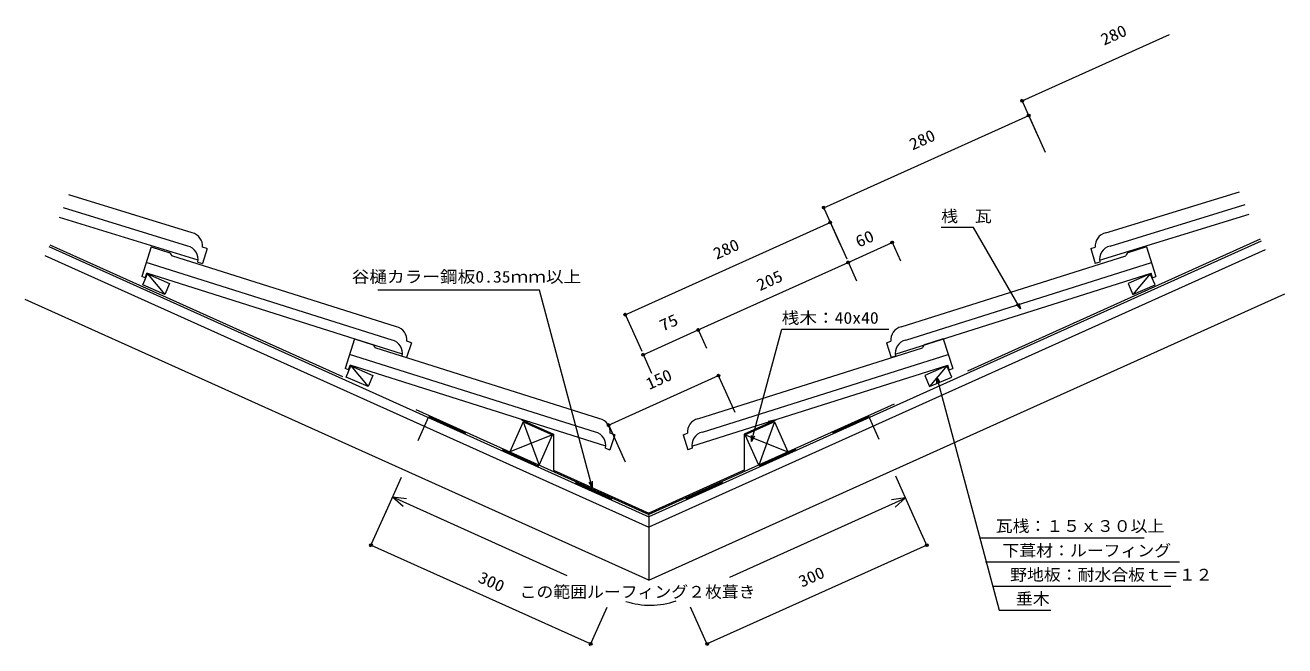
# Model space of a CAD drawing. Units: millimetres, scale not verified. Extents: x -784 to 784, y -380 to 392.
import ezdxf
from ezdxf.enums import TextEntityAlignment as Align

# ---------------------------------------------------------------- set-up
doc = ezdxf.new("R2010")
doc.units = ezdxf.units.MM
doc.header["$LTSCALE"] = 10
doc.linetypes.add('USER1', pattern=[10, 5, -5])
doc.linetypes.add('USER2', pattern=[50, 40, -10])
doc.layers.add('0-0_LAYER001', color=7, linetype='Continuous', lineweight=18)
doc.styles.add('ＭＳ ゴシック', font='')
doc.styles.get('ＭＳ ゴシック').set_extended_font_data('MS Gothic')

msp = doc.modelspace()

# ---------------------------------------------------------------- linework, layer by layer
at = {"layer": '0-0_LAYER001'}
for p, q in [((457.21, 297.91), (640.77, 380.5)), ((456.19, 300.19), (477.73, 252.31)), ((210.08, 164.77), (465.42, 279.67)), ((464.4, 281.95), (485.94, 234.07)), ((209.06, 167.05), (230.6, 119.17)), ((-37.05, 31.63), (218.29, 146.53)), ((217.27, 148.81), (238.81, 100.93)), ((-754.87, 116.36), (-7.64, -219.89)), ((754.87, 123.24), (-7.64, -219.89)), ((759.8, 112.3), (-7.64, -233.05)), ((240.72, 96.69), (295.43, 121.31)), ((294.41, 123.59), (305.69, 98.51)), ((-759.8, 105.42), (-7.64, -233.05)), ((53.78, 12.56), (240.72, 96.69)), ((239.69, 98.97), (250.98, 73.89)), ((-632.13, 82.4), (-610.47, 56.79)), ((616.85, 82.4), (595.19, 56.79)), ((-7.64, -298.85), (-784.42, 50.7)), ((-7.64, -298.85), (784.42, 57.58)), ((-38.07, 33.9), (-16.53, -13.97)), ((-14.62, -18.21), (53.78, 12.56)), ((52.75, 14.84), (64.03, -10.23)), ((-15.64, -15.93), (-4.36, -41.01)), ((-378.89, -32.17), (-357.23, -57.78)), ((-57.75, -105.8), (79.04, -44.25)), ((78.02, -41.97), (99.56, -89.84)), ((363.61, -32.17), (341.95, -57.78)), ((350.93, -46.49), (428.53, -336.13)), ((-164.04, -101.72), (-180.9, -139.18)), ((-166.26, -99.08), (-126.29, -117.06)), ((-166.26, -99.08), (-156.35, -101.34)), ((-164.04, -101.72), (-127.57, -118.13)), ((-164.04, -101.72), (-144.43, -155.6)), ((-58.77, -103.52), (-37.23, -151.4)), ((150.98, -99.08), (111.01, -117.06)), ((148.77, -101.72), (129.15, -155.6)), ((150.98, -99.08), (141.07, -101.34)), ((148.77, -101.72), (165.62, -139.18)), ((-127.57, -118.13), (-180.9, -139.18)), ((-144.43, -155.6), (-127.57, -118.13)), ((-126.29, -117.06), (-126.29, -162.11)), ((111.01, -117.06), (111.01, -162.11)), ((129.15, -155.6), (112.29, -118.13)), ((-126.29, -162.11), (-7.64, -215.51)), ((111.01, -162.11), (-7.64, -215.51)), ((-326.77, -195.27), (-109.9, -292.86)), ((-326.75, -195.23), (-309.39, -197.32)), ((-326.74, -195.22), (-313.67, -206.83)), ((312.01, -196.57), (92.59, -295.31)), ((312.06, -196.55), (294.7, -198.63)), ((312.06, -196.53), (298.98, -208.14)), ((-354.72, -257.39), (-333.18, -209.52)), ((339.45, -257.39), (317.9, -209.52)), ((-7.64, -219.89), (-7.64, -298.85)), ((404.43, -246.18), (609.26, -246.18)), ((-353.7, -255.11), (-80.12, -378.22)), ((338.42, -255.11), (64.84, -378.22)), ((411.82, -276.17), (653.43, -276.17)), ((421.36, -306.26), (642.3, -306.26)), ((-81.15, -380.5), (-59.6, -332.63)), ((65.87, -380.5), (44.33, -332.63)), ((428.53, -336.13), (493.17, -336.13))]:
    msp.add_line(p, q, dxfattribs=at)
at = {"layer": '0-0_LAYER001', "color": 4}
for p, q in [((-576.64, 133.6), (-729.97, 180.64)), ((561.36, 133.6), (727.83, 184.67)), ((-582.05, 116.95), (-736.77, 164.42)), ((566.77, 116.95), (735, 168.57)), ((-568.97, 99.63), (-741.71, 152.63)), ((553.69, 99.63), (740.22, 156.86)), ((-627.6, 116.01), (-639.27, 79.05)), ((-627.6, 116.01), (-604.21, 108.62)), ((-557.98, 113.88), (-563.71, 95.21)), ((-557.99, 113.85), (-563.6, 115.58)), ((542.7, 113.88), (548.43, 95.21)), ((542.71, 113.85), (548.33, 115.58)), ((612.32, 116.01), (588.93, 108.62)), ((612.32, 116.01), (623.99, 79.05)), ((-327.5, 0.04), (-633.67, 96.76)), ((-321.96, 16.64), (-601.8, 105.05)), ((-569.32, 96.93), (-563.71, 95.21)), ((306.68, 16.64), (586.52, 105.05)), ((312.22, 0.04), (618.4, 96.76)), ((554.04, 96.93), (548.43, 95.21)), ((-634.83, 77.65), (-639.27, 79.05)), ((-634.83, 77.65), (-633.07, 83.23)), ((-314.57, -17.39), (-633.07, 83.23)), ((299.29, -17.39), (617.79, 83.23)), ((619.55, 77.65), (617.79, 83.23)), ((619.55, 77.65), (623.99, 79.05)), ((-374.35, 1.43), (-386.03, -35.52)), ((-374.35, 1.43), (-350.97, -5.95)), ((359.08, 1.43), (335.69, -5.95)), ((359.08, 1.43), (370.75, -35.52)), ((-68.72, -97.93), (-348.56, -9.53)), ((-303.46, -3.23), (-309.34, -21.85)), ((-303.47, -3.26), (-309.07, -1.49)), ((53.44, -97.93), (333.28, -9.53)), ((288.18, -3.23), (294.06, -21.85)), ((288.19, -3.26), (293.79, -1.49)), ((-381.59, -36.92), (-379.83, -31.34)), ((-74.26, -114.53), (-380.43, -17.81)), ((-61.33, -131.96), (-379.83, -31.34)), ((-314.94, -20.08), (-309.34, -21.85)), ((46.05, -131.96), (364.55, -31.34)), ((58.98, -114.53), (365.16, -17.81)), ((299.66, -20.08), (294.06, -21.85)), ((366.31, -36.92), (364.55, -31.34)), ((-381.59, -36.92), (-386.03, -35.52)), ((366.31, -36.92), (370.75, -35.52)), ((-50.21, -117.8), (-56.1, -136.42)), ((-50.22, -117.83), (-55.83, -116.06)), ((34.94, -117.8), (40.82, -136.42)), ((34.95, -117.83), (40.55, -116.06)), ((-61.7, -134.65), (-56.1, -136.42)), ((46.42, -134.65), (40.82, -136.42))]:
    msp.add_line(p, q, dxfattribs=at)
at = {"layer": '0-0_LAYER001', "linetype": 'USER2'}
for p in [(753.85, 125.52), (-753.85, 118.64)]:
    msp.add_line(p, (-7.64, -217.15), dxfattribs=at)
at = {"layer": '0-0_LAYER001', "linetype": 'USER1'}
for p, q in [((320.38, -215.03), (265.94, -94.04)), ((-336.15, -216.12), (-281.75, -95.23)), ((-281.75, -95.23), (-7.75, -218.53)), ((266.47, -95.23), (-7.53, -218.53))]:
    msp.add_line(p, q, dxfattribs=at)
at = {"layer": '0-0_LAYER001'}
for points in [[(455.23, 38.79), (396.75, 140.07), (356.25, 140.07)], [(-78.34, -183.21), (-144.05, 62.02), (-345.05, 62.02)], [(453.29, 46.03), (455.23, 38.79), (449.93, 44.09)], [(120.35, -126.23), (157.77, 13.44), (291.17, 13.44)], [(350.93, -53.99), (350.93, -46.49), (354.68, -52.99)], [(148.77, -101.72), (112.29, -118.13), (165.62, -139.18)], [(124.1, -119.74), (120.35, -126.23), (120.35, -118.73)], [(-78.34, -175.71), (-78.34, -183.21), (-82.09, -176.72)]]:
    msp.add_lwpolyline(points, dxfattribs=at)
for points in [[(-610.47, 56.79), (-638.04, 68.62), (-632.13, 82.4), (-604.56, 70.57)], [(595.19, 56.79), (622.76, 68.62), (616.85, 82.4), (589.28, 70.57)], [(-357.23, -57.78), (-384.8, -45.96), (-378.89, -32.17), (-351.32, -44)], [(341.95, -57.78), (369.52, -45.96), (363.61, -32.17), (336.04, -44)]]:
    msp.add_lwpolyline(points, close=True, dxfattribs=at)
for centre in [(457.21, 297.91), (465.42, 279.67), (210.08, 164.77), (218.29, 146.53), (295.43, 121.31), (240.72, 96.69), (240.72, 96.69), (-37.05, 31.63), (53.78, 12.56), (53.78, 12.56), (-14.62, -18.21), (79.04, -44.25), (-57.75, -105.8), (-353.7, -255.11), (338.42, -255.11), (-80.12, -378.22), (64.84, -378.22)]:
    msp.add_circle(centre, 1.7, dxfattribs=at)
at = {"layer": '0-0_LAYER001', "color": 4}
for centre, radius, start, end in [((-580.4, 117.15), 16.87, 354.64567, 77.11755), ((565.12, 117.15), 16.87, 102.88245, 185.35433), ((-585.81, 100.5), 16.87, 347.78015, 77.11755), ((570.53, 100.5), 16.87, 102.88245, 192.21985), ((-607.43, 103.57), 5.82, 14.72632, 66.29806), ((592.15, 103.57), 5.82, 113.70194, 165.27368), ((-325.85, 0.23), 16.87, 354.17097, 76.64285), ((310.58, 0.23), 16.87, 103.35715, 185.82904), ((-331.4, -16.37), 16.87, 347.30545, 76.64285), ((316.12, -16.37), 16.87, 103.35715, 192.69455), ((-354.19, -11.01), 5.82, 14.72632, 66.29806), ((338.91, -11.01), 5.82, 113.70194, 165.27368), ((-72.61, -114.34), 16.87, 354.17097, 76.64285), ((57.33, -114.34), 16.87, 103.35715, 185.82904), ((-78.16, -130.94), 16.87, 347.30545, 76.64285), ((62.88, -130.94), 16.87, 103.35715, 192.69455)]:
    msp.add_arc(centre, radius, start, end, dxfattribs=at)
at = {"layer": '0-0_LAYER001'}
msp.add_arc((-5.93, -229.99), 100, 252.30317, 288.73412, dxfattribs=at)

# ---------------------------------------------------------------- texts
at = {"layer": '0-0_LAYER001', "style": 'ＭＳ ゴシック'}
for s, rotation, width, p in [('280', 24.228, 1.1, (561.06, 362.38)), ('280', 24.228, 1.1, (322.54, 231.94)), ('60', 24.228, 1.15, (255.45, 110.82)), ('280', 24.228, 1.1, (78.43, 95.91)), ('205', 24.228, 1.1, (132.47, 56.78)), ('75', 24.228, 1.15, (11.35, 6.47)), ('150', 24.228, 1.1, (-5.42, -66.21)), ('300', 335.772, 1.1, (-223.44, -304.73)), ('300', 24.228, 1.1, (184.64, -312.18))]:
    msp.add_text(s, height=14.66, rotation=rotation, dxfattribs=dict(at, width=width)).set_placement(p, align=Align.BOTTOM_LEFT)
for s, width, p in [('桟\u3000瓦', 1.05, (356.45, 142.52)), ('谷樋カラー鋼板0.35ｍｍ以上', 1.1, (-377.75, 67.13)), ('桟木：40x40', 1.1, (157.77, 15.94)), ('\u3000瓦桟：１５ｘ３０以上', 1.05, (403.43, -243.16)), ('\u3000下葺材：ルーフィング', 1.05, (411.82, -273.67)), ('\u3000野地板：耐水合板ｔ＝１２', 1.05, (421.36, -303.76)), ('この範囲ルーフィング２枚葺き', 1.05, (-168.65, -325.07)), ('\u3000垂木', 1.05, (428.53, -333.63))]:
    msp.add_text(s, height=14.66, dxfattribs=dict(at, width=width)).set_placement(p, align=Align.BOTTOM_LEFT)

doc.saveas('drawing.dxf')
